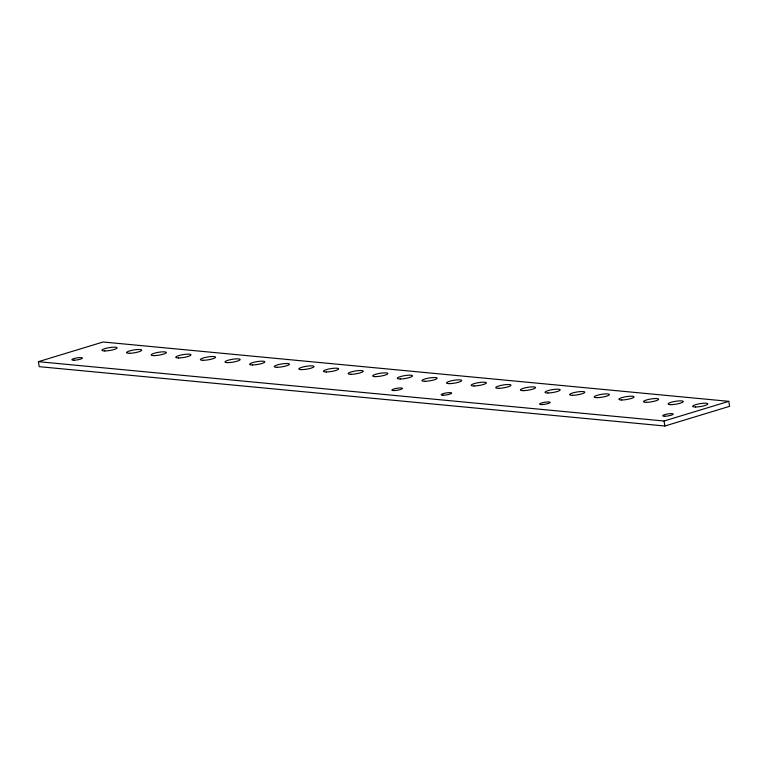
<?xml version="1.0" encoding="UTF-8"?>
<svg xmlns="http://www.w3.org/2000/svg" width="768" height="768" viewBox="0 0 768 768"><rect width="100%" height="100%" fill="white"/><g stroke="black" fill="none" stroke-linecap="round" stroke-linejoin="round"><path stroke-width="1.15" d="M38.4 361.67L103.123 341.99L728.784 401.338L729.6 406.33L664.877 426.01L39.216 366.662L38.4 361.67L664.061 421.018L728.784 401.338M664.061 421.018L664.877 426.01M695.626 406.992A7.718 1.45 -9.3 0 0 707.846 404.093A7.718 1.45 -9.3 0 0 697.402 404.189A7.718 1.45 -9.3 0 0 695.626 406.992M671.011 404.65A7.718 1.45 -9.3 0 0 683.232 401.76A7.718 1.45 -9.3 0 0 672.787 401.856A7.718 1.45 -9.3 0 0 671.011 404.65M646.397 402.317A7.718 1.45 -9.3 0 0 658.618 399.427A7.718 1.45 -9.3 0 0 648.173 399.523A7.718 1.45 -9.3 0 0 646.397 402.317M621.782 399.984A7.718 1.45 -9.3 0 0 634.003 397.094A7.718 1.45 -9.3 0 0 623.558 397.19A7.718 1.45 -9.3 0 0 621.782 399.984M597.158 397.651A7.718 1.45 -9.3 0 0 609.379 394.762A7.718 1.45 -9.3 0 0 598.944 394.848A7.718 1.45 -9.3 0 0 597.158 397.651M572.544 395.309A7.718 1.45 -9.3 0 0 584.765 392.419A7.718 1.45 -9.3 0 0 574.33 392.515A7.718 1.45 -9.3 0 0 572.544 395.309M547.93 392.976A7.718 1.45 -9.3 0 0 560.15 390.086A7.718 1.45 -9.3 0 0 549.706 390.182A7.718 1.45 -9.3 0 0 547.93 392.976M523.315 390.643A7.718 1.45 -9.3 0 0 535.536 387.754A7.718 1.45 -9.3 0 0 525.091 387.85A7.718 1.45 -9.3 0 0 523.315 390.643M498.701 388.31A7.718 1.45 -9.3 0 0 510.922 385.421A7.718 1.45 -9.3 0 0 500.477 385.507A7.718 1.45 -9.3 0 0 498.701 388.31M474.086 385.968A7.718 1.45 -9.3 0 0 486.307 383.078A7.718 1.45 -9.3 0 0 475.862 383.174A7.718 1.45 -9.3 0 0 474.086 385.968M449.462 383.635A7.718 1.45 -9.3 0 0 461.683 380.746A7.718 1.45 -9.3 0 0 451.248 380.842A7.718 1.45 -9.3 0 0 449.462 383.635M424.848 381.302A7.718 1.45 -9.3 0 0 437.069 378.413A7.718 1.45 -9.3 0 0 426.634 378.509A7.718 1.45 -9.3 0 0 424.848 381.302M400.234 378.97A7.718 1.45 -9.3 0 0 412.454 376.08A7.718 1.45 -9.3 0 0 402.01 376.166A7.718 1.45 -9.3 0 0 400.234 378.97M375.619 376.627A7.718 1.45 -9.3 0 0 387.84 373.738A7.718 1.45 -9.3 0 0 377.395 373.834A7.718 1.45 -9.3 0 0 375.619 376.627M351.005 374.294A7.718 1.45 -9.3 0 0 363.226 371.405A7.718 1.45 -9.3 0 0 352.781 371.501A7.718 1.45 -9.3 0 0 351.005 374.294M326.39 371.962A7.718 1.45 -9.3 0 0 338.611 369.072A7.718 1.45 -9.3 0 0 328.166 369.168A7.718 1.45 -9.3 0 0 326.39 371.962M301.766 369.629A7.718 1.45 -9.3 0 0 313.987 366.739A7.718 1.45 -9.3 0 0 303.552 366.826A7.718 1.45 -9.3 0 0 301.766 369.629M277.152 367.286A7.718 1.45 -9.3 0 0 289.373 364.397A7.718 1.45 -9.3 0 0 278.938 364.493A7.718 1.45 -9.3 0 0 277.152 367.286M252.538 364.954A7.718 1.45 -9.3 0 0 264.758 362.064A7.718 1.45 -9.3 0 0 254.314 362.16A7.718 1.45 -9.3 0 0 252.538 364.954M227.923 362.621A7.718 1.45 -9.3 0 0 240.144 359.731A7.718 1.45 -9.3 0 0 229.699 359.827A7.718 1.45 -9.3 0 0 227.923 362.621M203.309 360.288A7.718 1.45 -9.3 0 0 215.53 357.398A7.718 1.45 -9.3 0 0 205.085 357.494A7.718 1.45 -9.3 0 0 203.309 360.288M178.694 357.955A7.718 1.45 -9.3 0 0 190.915 355.056A7.718 1.45 -9.3 0 0 180.47 355.152A7.718 1.45 -9.3 0 0 178.694 357.955M154.07 355.613A7.718 1.45 -9.3 0 0 166.291 352.723A7.718 1.45 -9.3 0 0 155.856 352.819A7.718 1.45 -9.3 0 0 154.07 355.613M129.456 353.28A7.718 1.45 -9.3 0 0 141.677 350.39A7.718 1.45 -9.3 0 0 131.242 350.486A7.718 1.45 -9.3 0 0 129.456 353.28M104.842 350.947A7.718 1.45 -9.3 0 0 117.062 348.058A7.718 1.45 -9.3 0 0 106.618 348.154A7.718 1.45 -9.3 0 0 104.842 350.947M664.694 416.246A5.366 1.008 -9.3 0 0 673.181 414.24A5.366 1.008 -9.3 0 0 665.923 414.307A5.366 1.008 -9.3 0 0 664.694 416.246M541.613 404.573A5.366 1.008 -9.3 0 0 550.099 402.566A5.366 1.008 -9.3 0 0 542.842 402.634A5.366 1.008 -9.3 0 0 541.613 404.573M443.146 395.232A5.366 1.008 -9.3 0 0 451.632 393.226A5.366 1.008 -9.3 0 0 444.384 393.293A5.366 1.008 -9.3 0 0 443.146 395.232M393.917 390.566A5.366 1.008 -9.3 0 0 402.403 388.56A5.366 1.008 -9.3 0 0 395.146 388.618A5.366 1.008 -9.3 0 0 393.917 390.566M73.901 360.211A5.366 1.008 -9.3 0 0 82.397 358.195A5.366 1.008 -9.3 0 0 75.139 358.262A5.366 1.008 -9.3 0 0 73.901 360.211"/></g></svg>
